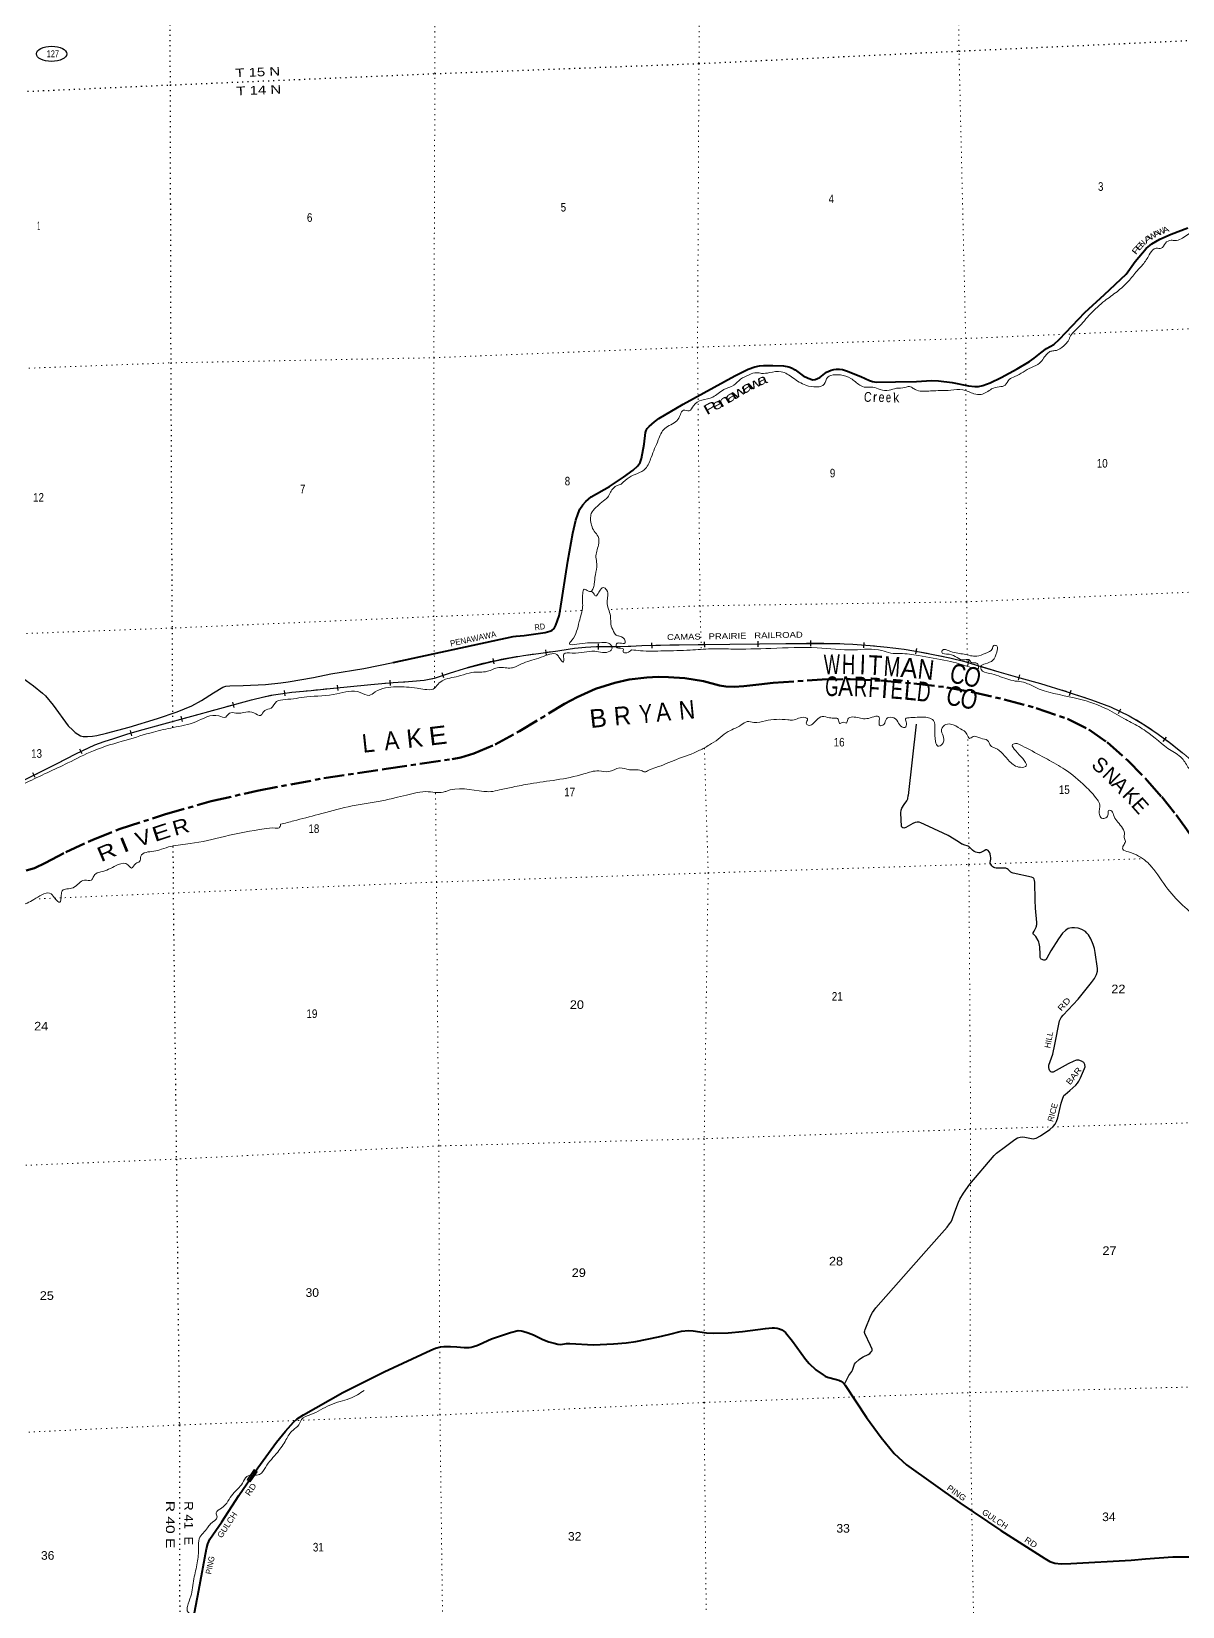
# Model space of a CAD drawing. Header units: feet. Extents: x 751810 to 1010326, y -353855 to -161247.
# Drawn here: x 822929 to 846344, y -295704 to -263666 of the extents above; entities that cross this region are included whole.
import ezdxf
from ezdxf.enums import TextEntityAlignment as Align

# ---------------------------------------------------------------- set-up
doc = ezdxf.new("R2010")
doc.units = ezdxf.units.FT
doc.header["$LTSCALE"] = 70
doc.linetypes.add('DOTTED', pattern=[1.5, 0.3, -1.2])
doc.linetypes.add('LONG_DASH_SHORT_DASH', pattern=[9.9, 6, -1.2, 1.5, -1.2])
for name, color, linetype, lineweight in [('11', 7, 'LONG_DASH_SHORT_DASH', 60), ('17', 7, 'Continuous', 25), ('26', 7, 'Continuous', 40), ('29', 7, 'Continuous', 25), ('34', 7, 'Continuous', 25), ('39', 7, 'Continuous', 13), ('6', 7, 'DOTTED', 25), ('61', 7, 'Continuous', 13), ('7', 7, 'DOTTED', 13)]:
    doc.layers.add(name, color=color, linetype=linetype, lineweight=lineweight)
for name, color, linetype in [('12', 7, 'Continuous'), ('27', 7, 'Continuous'), ('30', 7, 'Continuous'), ('41', 7, 'Continuous')]:
    doc.layers.add(name, color=color, linetype=linetype)

msp = doc.modelspace()

# ---------------------------------------------------------------- linework, layer by layer
at = {"layer": '11'}
for points in [[(822819.25, -280730.64), (822988.94, -280683.31), (823217.54, -280576.65), (823627.58, -280360.91), (824176.64, -280108.4), (824733.24, -279887.21), (825633.49, -279594.63), (826581.21, -279325.01), (827520.8, -279110.77), (828875.7, -278856.42), (830146.73, -278667.39), (831488.36, -278468.19), (831661.72, -278431.31), (831927.04, -278351.98), (832362.14, -278168.26), (832856.47, -277901.04), (833772.8, -277340.32), (834027.77, -277206.62), (834403.16, -277037.4), (834792.82, -276914.21), (835085.08, -276850.57), (835445.23, -276805.48), (835680.44, -276795.79), (835885.14, -276798.95), (836221.22, -276823.46), (836596.96, -276879.7), (836928.37, -276969.36), (837054.94, -276987.81), (837226.47, -276994.85), (837420.73, -276986.03), (837728.06, -276951.15), (838019.28, -276918.53), (839011.65, -276846.13)], [(839011.65, -276846.13), (839582.42, -276841.98), (840205.18, -276870.58), (840880.15, -276926.65), (841549.85, -277007.33), (842047.14, -277097.38), (842715.37, -277251.54), (843363.95, -277428.42), (844006.18, -277646.78), (844437.42, -277864.89), (844810.06, -278125.3), (845230.78, -278494.69), (845634.7, -278910.32), (845920.56, -279234.45), (846215.48, -279600.73), (846428.65, -279889.91), (846670.14, -280248.73), (847066.48, -280884.15), (847375.19, -281438.2), (847691.44, -282003.89), (848622.93, -283419.22), (849001.76, -283944.44), (849601.47, -284606.52), (850100.38, -285124.56)]]:
    msp.add_lwpolyline(points, dxfattribs=at)
at = {"layer": '17'}
msp.add_ellipse((823338.35, -264121.05), major_axis=(309.24, -1), ratio=0.500121, dxfattribs=at)
at = {"layer": '26'}
for points in [[(833380.14, -275890.66), (833474.35, -275867.19), (833516.63, -275849.79), (833559.73, -275807.92), (833598.4, -275739.61), (833661.68, -275554.15), (833684.39, -275444.57), (833840.4, -274443.14), (833942.45, -273868.09), (834004.28, -273607.13), (834049.72, -273470.3), (834049.72, -273470.3), (834087.29, -273381.62), (834142.23, -273295.11), (834203.22, -273228.58), (834315.79, -273132.18), (834688.72, -272918.73), (834972.13, -272729.36), (835170.02, -272589.04), (835266.13, -272503.37), (835309.72, -272436.27), (835338.99, -272353.93), (835391.09, -272061.98), (835422.55, -271823.38), (835432.09, -271785.32), (835456.19, -271741.13), (835494.1, -271697.9), (835603.77, -271602.71), (835688.45, -271539.1), (836185.43, -271244.53), (837235.15, -270673.68), (837510.81, -270537), (837646.39, -270486.28), (837737.42, -270466.81), (837817.54, -270457.73), (838011.97, -270457.11), (838223.79, -270468.65), (838338.58, -270488.94), (838390.64, -270506.05), (838465.73, -270548.38), (838545.55, -270609.28), (838630.02, -270668.52), (838729.25, -270718.68), (838823.33, -270748.38), (838869.04, -270746.55), (838965.18, -270705.6), (839103.83, -270597.12), (839200.14, -270552.59), (839251.91, -270538.31), (839301.33, -270532.47), (839365.56, -270533.14), (839424.61, -270541.84), (839469.3, -270554.81), (839509.93, -270570.52), (839797.72, -270686.17), (839977.24, -270767.03), (840037.47, -270786.21), (840112.1, -270797.91), (840502.51, -270792.67), (840935.49, -270787.49), (841240.02, -270768.33), (841383.67, -270774.56), (841659.57, -270807.85), (841989.34, -270874.57), (842119.09, -270889.8), (842194.53, -270884.95), (842283.46, -270866.09), (842428.29, -270813.84), (842657.49, -270706.23), (842981.81, -270528.87), (843230.18, -270379.19), (843328.43, -270309.1), (843461.12, -270201.39), (843576.58, -270113.48), (843727.86, -270031.98), (843839.68, -269924.55), (844357.25, -269382.37), (844755.88, -269018.92), (845200.96, -268604.51), (845379.57, -268344.88), (845605.41, -268080.88), (845721.23, -267982.67), (845881.24, -267887.15), (846113.61, -267787), (846455.27, -267660.72)], [(830283.69, -276499.96), (832728.29, -275975.84), (832791.57, -275966.46), (832949.54, -275953.82), (833380.14, -275890.66)], [(831052.96, -290486.89), (831151.23, -290450.03), (831250.79, -290424.43), (831318.54, -290416.44), (831450.51, -290415.04), (831585.07, -290418.88), (831730.42, -290436), (831785.02, -290438.5), (831830.9, -290435.98), (831870.8, -290429.2), (831923.25, -290415.86), (831990.78, -290393.38), (832038.85, -290374.38), (832290.2, -290261.95), (832670.25, -290128.84), (832828.1, -290091.85), (832888.94, -290094.18), (832926.67, -290101.41), (833034.95, -290136.5), (833139.25, -290180.22), (833331.9, -290272.48), (833456.23, -290318.73), (833560.53, -290350.4), (833635.48, -290366.33), (833690.75, -290373.28), (833734.18, -290370.31), (833816.02, -290352.65), (833881.23, -290352.28), (834360.17, -290381.59), (834770.98, -290363.43), (835026.67, -290339.54), (835220.01, -290311.49), (835686.61, -290216.31), (835884.52, -290168.94), (836150.53, -290102.42), (836293.39, -290091.68), (836390.2, -290095.18), (836662.06, -290139.92), (836812.75, -290144.13), (837103.35, -290136.67), (837394.96, -290113.59), (837858.91, -290047.98), (837997.65, -290033.84), (838045.46, -290033.9), (838097.71, -290039.86), (838148.12, -290053.46), (838192.84, -290073.8), (838234.56, -290101.74), (838265.59, -290129.34), (838410.81, -290305.92), (838675.53, -290672.19), (838749.95, -290763.26), (838882.26, -290889.49), (839035.65, -290995.06), (839076.97, -291018.71), (839123.72, -291037.94), (839302.93, -291085.91), (839350.25, -291101.81), (839394.65, -291122.63), (839430.87, -291147.1), (839463.31, -291177.49), (839483.38, -291203.11), (839912.73, -291857.41), (840211.48, -292267.06), (840475.9, -292592.57), (840730.29, -292825.42), (841811.32, -293597.49), (842648.33, -294156.63), (843545.38, -294730.24), (843644.15, -294785.58), (843747.44, -294822.51), (843878.09, -294838.46), (844073.41, -294829.71), (845300.83, -294762.79), (845591.34, -294737.16), (846147.41, -294693.54), (846540.04, -294692.46)], [(826182.15, -296150.02), (826330.29, -295368.89), (826487.98, -294533.51), (826513.55, -294431.66), (826555.69, -294332.92), (826800, -293985.05), (827145.88, -293448.74), (827534.17, -292881.61), (827910.06, -292363.09), (828093.35, -292135.19), (828258.75, -291954.3), (828335.66, -291885.95), (828463.37, -291808.02), (829260.5, -291354.05), (830103.41, -290931.78), (831052.96, -290486.89)]]:
    msp.add_lwpolyline(points, dxfattribs=at)
at = {"layer": '29'}
msp.add_line((840923.61, -277756.93), (840766.42, -279204.49), dxfattribs=at)
for points in [[(822081.66, -276496.77), (822145.65, -276538), (822245.43, -276577.06), (822562.11, -276676.89), (822635.86, -276720.3), (822748.65, -276811.44), (822969.89, -276976.38), (823152.09, -277123.96), (823217.16, -277180.38), (823369, -277367.02), (823677, -277788.04), (823768.1, -277879.19), (823820.16, -277926.93), (823872.22, -277961.66), (823928.61, -277992.04), (823980.67, -278005.06), (824067.43, -278009.4), (824171.55, -278000.72), (824258.31, -277987.7), (824457.86, -277939.96), (824913.36, -277818.42), (825494.67, -277640.47), (825893.78, -277505.91)], [(825893.78, -277505.91), (826190.94, -277380.04), (826386.15, -277275.87), (826633.43, -277115.27), (826824.3, -277006.76), (826885.03, -276985.05), (826963.12, -276976.38), (827232.08, -276967.7), (827687.59, -276945.99), (827999.93, -276915.61), (828147.43, -276898.25), (828663.66, -276807.1), (829019.39, -276733.31), (829687.46, -276620.46), (830283.69, -276499.96)], [(841784.58, -280150.56), (841580.12, -280023.59), (841183.14, -279836.93), (841022.61, -279760.96), (840990.07, -279750.11), (840946.68, -279750.11), (840905.46, -279756.62), (840859.91, -279776.15), (840712.39, -279856.46), (840677.68, -279869.48), (840655.99, -279867.31), (840636.46, -279854.29), (840627.79, -279836.93), (840612.6, -279559.11), (840619.11, -279507.01), (840634.3, -279461.43), (840682.02, -279389.81), (840734.08, -279318.18), (840742.76, -279300.82), (840755.78, -279272.6), (840766.42, -279204.49)], [(843345.18, -281336.14), (843337.83, -280966.66), (843336.2, -280933.02), (843326.98, -280905.89), (843317.76, -280892.87), (843305.29, -280882.02), (843270.58, -280868.99), (842899.62, -280788.68), (842876.3, -280781.09), (842854.06, -280766.98), (842823.69, -280736.59), (842797.66, -280713.81), (842773.8, -280697.52), (842748.85, -280687.76), (842704.38, -280682.33), (842611.1, -280682.33), (842550.36, -280684.5), (842525.41, -280680.17), (842502.63, -280671.48), (842487.44, -280660.63), (842463.58, -280636.75), (842441.89, -280605.29), (842434.3, -280582.5), (842433.21, -280571.64), (842441.89, -280500.01), (842442.97, -280470.72), (842439.72, -280441.41), (842430.5, -280396.91), (842422.37, -280374.12), (842408.81, -280350.25), (842387.66, -280328.54), (842366.51, -280315.52), (842354.58, -280314.44), (842346.44, -280315.52), (842307.39, -280332.88), (842244.48, -280365.44), (842222.79, -280373.04), (842198.93, -280374.12), (842168.56, -280369.78), (842138.18, -280358.93), (842107.82, -280343.74), (842075.27, -280319.86), (842018.87, -280263.43), (841999.35, -280246.06), (841986.33, -280237.38), (841895.22, -280209.17), (841866.48, -280199.4), (841858.34, -280196.14), (841784.58, -280150.56)], [(843662.97, -282367.02), (843581.61, -282518.94), (843569.14, -282534.13), (843555.59, -282547.16), (843540.94, -282553.66), (843525.22, -282553.67), (843468.28, -282536.3), (843462.31, -282529.8), (843452.01, -282518.93), (843447.13, -282499.41), (843449.3, -282438.64), (843440.62, -282282.38), (843436.83, -282253.08), (843428.15, -282219.44), (843419.47, -282187.97), (843405.92, -282158.68), (843360.11, -282078.36), (843353.86, -282069.7), (843312.64, -282030.63), (843309.13, -282026.27), (843307.84, -282024.09), (843306.42, -282020.3), (843305.67, -282015.54), (843305.54, -282011.88), (843306.14, -282006.76), (843308.05, -282000.23), (843327.83, -281965.52), (843366.01, -281882.06), (843371.21, -281867.86), (843376.58, -281848.42), (843379.29, -281827.8), (843379.89, -281811.43), (843379.57, -281792.53), (843351.69, -281496.74), (843345.18, -281336.14)], [(844219.34, -283352.32), (844491.57, -283013.76), (844551.22, -282929.13), (844595.69, -282848.82), (844614.13, -282781.55), (844617.38, -282722.95), (844565.32, -282401.74), (844551.22, -282317.11), (844527.36, -282234.64), (844478.56, -282119.61), (844429.75, -282039.31), (844397.22, -282004.59), (844370.1, -281976.37), (844297.44, -281935.14), (844218.26, -281906.92), (844145.6, -281896.07), (844093.54, -281896.07), (844053.41, -281902.58), (844015.45, -281915.6), (843962.31, -281950.33), (843904.82, -282008.93), (843819.14, -282119.61), (843662.97, -282367.02)], [(843642.35, -286002.24), (843712.85, -285941.46), (843750.81, -285895.88), (843780.09, -285839.46), (843807.21, -285761.32), (843876.62, -285466.16), (843908.07, -285366.34), (843921.08, -285329.44), (843933.02, -285309.91), (843955.79, -285288.21), (844054.49, -285205.73), (844171.62, -285099.39), (844210.66, -285058.15), (844236.69, -285019.09), (844271.4, -284949.64), (844352.74, -284763), (844362.5, -284723.93), (844359.25, -284680.53), (844344.07, -284654.49), (844336.47, -284641.46), (844287.67, -284611.08), (844232.35, -284593.72), (844190.06, -284593.72), (844168.37, -284598.06), (844132.57, -284611.08), (844019.78, -284667.51), (843716.1, -284832.45), (843688.99, -284836.79), (843668.38, -284828.11), (843647.78, -284806.41), (843633.68, -284771.68), (843623.92, -284736.96), (843625, -284693.55), (843707.43, -284472.18), (843746.47, -284272.52), (843841.91, -283790.72), (843875.54, -283721.27), (843915.66, -283673.52), (844219.34, -283352.32)], [(841127.24, -288467.68), (841555.67, -287985.86), (841604.47, -287922.91), (841637.01, -287877.33), (841655.45, -287833.94), (841711.84, -287677.68), (841785.59, -287482.36), (841814.88, -287419.41), (841889.71, -287295.71), (842015.52, -287113.41), (842514.41, -286527.44), (842563.22, -286481.85), (842744.34, -286345.14), (842935.22, -286206.24), (842990.53, -286173.67), (843043.67, -286154.15), (843083.8, -286149.8), (843139.11, -286154.15), (843303.97, -286188.88), (843331.08, -286186.69), (843369.04, -286175.86), (843455.8, -286128.11), (843642.35, -286002.24)], [(839468.2, -291182.3), (839556.83, -291006.85), (839617.56, -290924.38), (839633.83, -290894), (839673.96, -290776.81), (839694.56, -290750.76), (839765.06, -290681.32), (839811.69, -290646.59), (839847.48, -290624.89), (839951.6, -290577.15), (839983.05, -290555.44), (840013.42, -290527.23), (840023.72, -290510.95), (840028.6, -290494.67), (840030.22, -290484.91), (840029.68, -290468.63), (839999.32, -290394.85), (839882.19, -290151.78), (839876.77, -290132.24), (839875.69, -290113.79), (839878.94, -290095.35), (839886.53, -290069.31), (840003.66, -289787.18), (840040.54, -289722.07), (840107.77, -289626.58), (841127.24, -288467.68)]]:
    msp.add_lwpolyline(points, dxfattribs=at)
at = {"layer": '34'}
for p, q in [((834466.92, -276233.81), (834466.12, -276123.2)), ((835553.38, -276210.09), (835550.47, -276099.52)), ((836624.46, -276190.9), (836623.43, -276080.29)), ((837710.42, -276181.15), (837708.96, -276070.55)), ((838782.2, -276166.63), (838781.41, -276056.03)), ((839862.2, -276203.63), (839870.86, -276093.36)), ((832344.41, -276530.12), (832318.28, -276422.64)), ((833409.07, -276350.61), (833394.02, -276241.02)), ((840922.3, -276327.36), (840939.98, -276218.18)), ((841974.82, -276560.22), (842006.68, -276454.3)), ((831316.42, -276816.04), (831281.54, -276711.07)), ((843004.97, -276860.79), (843034.99, -276754.33)), ((828086.97, -277179.39), (828074.34, -277069.5)), ((829166.42, -277072.23), (829155.86, -276962.13)), ((830233.4, -276969.01), (830223.35, -276858.86)), ((844042.44, -277172.49), (844077.08, -277067.44)), ((827050.97, -277416.64), (827021.92, -277309.91)), ((845040.82, -277542.06), (845087.93, -277441.98)), ((826003.07, -277700.44), (825973.74, -277593.79)), ((824972.16, -277991.06), (824940.74, -277885)), ((845953.16, -278106.65), (846018.5, -278017.4)), ((823962.63, -278361.32), (823915.17, -278261.4)), ((823005.82, -278842.44), (822956.1, -278743.63))]:
    msp.add_line(p, q, dxfattribs=at)
msp.add_lwpolyline([(822774.9, -278894.61), (823453.66, -278553.01), (823833.76, -278362.08), (824218.35, -278179.42), (824409.66, -278106.41), (824605.07, -278044.84), (824866.81, -277962.61), (825129.78, -277884.68), (825623.81, -277748.1), (826118.01, -277612.21), (826759.77, -277436.6), (827401.81, -277261.86), (827627.43, -277204.65), (827855.6, -277157.83), (828041.58, -277129.65), (828228.31, -277108.19), (828616.24, -277068.69), (829004.27, -277030.32), (829418.36, -276990.58), (829832.46, -276951.12), (830058.06, -276930.19), (830283.7, -276909.59), (830599.8, -276887.44), (830915.6, -276861.52), (831124.68, -276819.47), (831430.33, -276717.89), (831737.66, -276621.44), (832336.73, -276475.8), (832637.83, -276410.22), (832941.29, -276357.63), (833288.85, -276309.36), (833636.41, -276261.65), (833805.58, -276237.15), (833974.92, -276212.88), (834197.21, -276190.15), (834420.42, -276179.54), (834658.6, -276177.82), (834896.7, -276175.64), (835119.57, -276166.72), (835342.5, -276158.4), (835724.17, -276148.37), (836105.89, -276141.25), (836619.34, -276136.34), (837132.78, -276131.57), (837740.61, -276123.54), (838348.43, -276115.14), (838814.74, -276111.8), (839281.09, -276113.86), (839636.64, -276128.51), (839991.74, -276156.42), (840339, -276190), (840685.16, -276233.65), (840995.84, -276283.96), (841304.99, -276342.93), (841611.68, -276407), (841915.54, -276482.65), (842263.12, -276587.2), (842610.18, -276692.73), (843033.16, -276812.01), (843456.26, -276931.21), (843974.47, -277089.84), (844489.55, -277259.65), (844880.64, -277406.3), (845259.51, -277584.68), (845560.6, -277761.19), (845847.76, -277958.57), (846100.78, -278143.83), (846345.65, -278338.73)], dxfattribs=at)
at = {"layer": '34', "lineweight": 13}
msp.add_spline([(818478.12, -281746.02), (818717.25, -281592.39), (819292.21, -281189.36), (819862.55, -280762.29), (820394.08, -280310.02), (821005.96, -279855.73), (821638.06, -279487.51), (822098.27, -279240.38), (823454.15, -278553.99), (824218.78, -278180.43), (824605.4, -278045.89), (825130.08, -277885.74), (826118.3, -277613.27), (827402.09, -277262.92), (827855.79, -277158.91), (828228.43, -277109.28), (829004.38, -277031.41), (829832.56, -276952.22), (830283.79, -276910.69), (830915.75, -276862.61), (831737.95, -276622.5), (832941.46, -276358.72), (833636.56, -276262.74), (833975.05, -276213.97), (834420.45, -276180.64), (834896.73, -276176.74), (835342.53, -276159.5), (836105.91, -276142.35), (837132.79, -276132.67), (838348.44, -276116.24), (839281.06, -276114.96), (839991.64, -276157.52), (840685, -276234.74), (841304.77, -276344.01), (841915.25, -276483.71), (842609.87, -276693.79), (843455.95, -276932.27), (844489.18, -277260.69), (845259, -277585.65), (845847.12, -277959.47), (846344.95, -278339.58), (846856.37, -278781.77), (847499.09, -279331.4), (847989.06, -279800.31), (848409.98, -280240.74), (848775.11, -280700.7), (849049.22, -281056.23), (849460.43, -281591.54), (849721.37, -281983.64), (849957.41, -282344.15), (849959.62, -282352.15)], degree=3, dxfattribs=at)
at = {"layer": '39'}
for points in [[(849441.62, -267128.04), (849274.09, -267135.89), (849079.19, -267138.77), (848811.31, -267197.85), (848585.36, -267245.8), (848410.1, -267230.07), (848282.36, -267184.95), (848086.59, -267234.16), (847799.79, -267422.57), (847641.13, -267509.11), (847486.21, -267502.93), (847298.8, -267483.48), (847142.51, -267503.51), (846994.26, -267523.34), (846888.44, -267552.17), (846430.53, -267811.32), (846189.95, -267918.03), (846115.43, -267911.85), (845996.3, -267971.21), (845908.44, -268076.1), (845809.91, -268074.55), (845766.06, -268089.75), (845668.51, -268208.97), (845538.69, -268405.52), (845421.25, -268533.3), (845239.71, -268751.28), (845011.66, -268958.35), (844762.98, -269143.79), (844472.05, -269408.81), (844221.64, -269686.91), (844053.65, -269884.41), (844030.84, -269937.34), (843962.72, -270027.64), (843806.76, -270142.29), (843746.85, -270157.89), (843668.76, -270169.92), (843593.62, -270220.13), (843519.47, -270310.58), (843437.49, -270409.28), (843268.83, -270498.08), (842935.73, -270683.62), (842820.67, -270744.9), (842735.06, -270859.8), (842617.34, -270894.97), (842461.6, -270937.14), (842358.74, -271004.15), (842247.24, -271047.22), (842102.21, -271034.75), (841877.1, -270953.83), (841630.07, -270962.05), (841218.37, -270976.41), (840938.66, -270963.3), (840867.36, -270924.82), (840788.07, -270888.56), (840698.12, -270908.94), (840523.61, -270923.39), (840375.85, -270963.34), (840192.56, -270947.81), (840044.68, -270901.19), (839897.99, -270902.86), (839780.38, -270861.51), (839600.08, -270723.09), (839385.26, -270651.97), (839190.61, -270664.92), (839125.22, -270702.8), (839056.28, -270841.44), (838906.87, -270895.53), (838680.89, -270860.94), (838417.93, -270712.51), (838179.62, -270585.6), (837944.94, -270605.59), (837782.48, -270619.74), (837683.66, -270606.11), (837529.92, -270648.23), (837353.28, -270739.24), (837215.55, -270859.48), (837012.8, -270951.14), (836787.38, -271101.77), (836563.79, -271163.76), (836393.77, -271278.77), (836307.87, -271381.6), (836191.01, -271370.44), (836128.87, -271458.57), (836055.62, -271585.24), (835810.26, -271742.41), (835679.33, -271975.23), (835535.31, -272329.18), (835418.35, -272557.62), (835253.96, -272656.38), (835089.12, -272737.02), (834923.61, -272872.05)], [(834923.61, -272872.05), (834772.69, -272946.31), (834650.81, -273138.63), (834530.71, -273240.31), (834412.82, -273349.98), (834317.37, -273473.18), (834301.88, -273578.26), (834378.45, -273830.03), (834455.56, -273940.85), (834461.79, -274111.83), (834411.66, -274360.74), (834429.1, -274497.21), (834400.37, -274717.4), (834374.97, -274909.31), (834356.97, -274994.32), (834312.94, -275060.34)], [(818481.08, -281847.69), (818618.19, -281731.79), (818869.72, -281580.5), (819175.76, -281357.38), (819644.78, -281059.7), (819989.5, -280775.21), (820328.5, -280502.94), (820610.53, -280284.45), (821150.59, -279852.1), (821457.97, -279683.31), (821895.88, -279509.22), (822250.03, -279280.87), (822830.64, -278944.14), (823668.99, -278544.57), (824187.47, -278295.98), (824857.49, -278079.83), (825408.23, -277917.01), (825811.96, -277824.32), (826273.45, -277710.05), (826740.82, -277589.59), (826880.02, -277610.25), (826954.52, -277533.88), (827085.09, -277530.61), (827291.69, -277513.34), (827452.74, -277523.39), (827590.78, -277578.31), (827672.76, -277479.61), (827802.14, -277428.04), (827915.52, -277298.34), (828087.32, -277255.78), (828530.22, -277202.37), (829143.71, -277138.65), (829617.38, -277110.64), (829797.75, -277170.54), (829918.65, -277101.07), (830131.7, -277019.21), (830561.37, -277000.36), (830773.04, -277025.25), (830928.36, -277047.52), (831101.07, -277041.17), (831199.12, -276942.07), (831313.69, -276860.67), (831659.17, -276769.44), (831888.73, -276705.29), (832205.72, -276681.22), (832434.94, -276602.98), (832692.46, -276612.62), (832774.27, -276588.42), (832939.26, -276513.81), (833298.1, -276394.06), (833616.4, -276341.77), (833657.82, -276391.07), (833748.79, -276493.48), (833757.1, -276422.8), (833758.83, -276330.14), (833929.18, -276309.76), (834386.58, -276274.11), (834696.03, -276270.37), (834737.12, -276225.04), (834723.33, -276154.92), (834665.84, -276106.02), (834483.48, -276101.81), (834191.47, -276105.86), (833875.99, -276109.75), (833920.75, -276050.24), (834072.16, -275669.93), (834141.03, -275366.19), (834142.46, -275098.37), (834174.52, -275013), (834259.83, -275049.11), (834342.74, -275069.18), (834404.99, -275148.15), (834473.41, -275069.92), (834563.52, -274975.04), (834629.1, -275025.75), (834639.23, -275273.14), (834706.45, -275553.33), (834723.73, -275764.3), (834791.49, -275903.54), (834820.7, -275947.1), (834893.52, -275965.41), (835004.57, -276067.32), (835003.41, -276101.57), (834901.01, -276106.16), (834833.06, -276121.96), (834830.74, -276190.47), (834889.54, -276211.15), (834974.6, -276237.2), (834963.69, -276283.78), (835042.53, -276301.93), (835133.54, -276243.27)], [(835133.54, -276243.27), (835316.94, -276262.83), (835789.35, -276265.06), (836327.65, -276249.53), (836755.12, -276222.69), (837158.47, -276227.43), (837970.97, -276214.3), (838913.43, -276204.73), (839658.12, -276244.42), (840227.3, -276258.32), (840411.54, -276312.08), (840602.67, -276319.36), (840971.56, -276362.45), (841561.11, -276468.45), (842079.43, -276620.53), (842182.23, -276632.04), (842186.26, -276551.41), (842136.96, -276508.35), (842029.95, -276488.89), (842012.98, -276453.07), (841914.35, -276447.5), (841593.94, -276332.72), (841448.16, -276290.08), (841453.39, -276257.73), (841628.7, -276275.47), (841901.48, -276333.05), (842159.74, -276372.88), (842331.2, -276316.22), (842475.51, -276217.97), (842508.11, -276154.73), (842564.66, -276165.4), (842563.82, -276294.27), (842487.45, -276457.27), (842330.4, -276527.65), (842239.39, -276586.31), (842248.81, -276642.45), (842415.62, -276722.83), (842770.14, -276834.73), (842940.07, -276878.78), (843107.49, -276902.77), (843333, -276999.79), (844140.47, -277221.12), (844766.7, -277428.89), (845151.82, -277640.69), (845302.61, -277723.48), (845598.31, -277895.25), (846114.71, -278295.03), (846356.32, -278474.2), (846495.93, -278674.05), (846620.95, -278771.58), (846691.98, -278880.53), (846854.17, -278936.86), (847018.06, -279061.6), (847130.31, -279211.81), (847177.63, -279337.46), (847357.89, -279473.87), (847474.4, -279634.03), (847524.93, -279807.93), (847609.51, -279976.95), (847870.02, -280270.41), (848087.41, -280526.69), (848153.73, -280770.66), (848261.5, -280983.39), (848348.11, -281071.82), (848453.51, -281107.43), (848451.68, -281196.06), (848427.88, -281371.83), (848568.51, -281694.47), (848750.47, -282062.38), (848967.2, -282292.51), (849109.83, -282288.93), (849119.1, -282175.94), (849197.56, -282097.46), (849275.03, -282141.83), (849247.54, -282249.23), (849137.51, -282433.2), (849057.64, -282535.87), (849082.62, -282652.02), (849227.01, -282801.42), (849450.52, -283061.58), (849582.56, -283199.2), (849613.55, -283395.74), (849785.18, -283671.29), (849917.37, -283814.95), (850066.09, -283900.9)], [(827997.25, -279792.92), (828262.88, -279723.84), (828762.14, -279592.51), (829373.34, -279436.22), (830019.74, -279321.33), (830317.65, -279257.48), (830557.41, -279199.11), (831001.92, -279129.56), (831347.57, -279126.92), (831357.52, -279122.64), (832131.39, -279123.34), (832270.2, -279127.91), (832448.23, -279093.24), (832720.18, -279036.07), (833072.28, -278968.84), (833608.99, -278888.92), (834166.8, -278768.21), (834470.79, -278706.21), (834672.17, -278721.29), (834895.46, -278647.23), (835093.31, -278682.53), (835330.9, -278698.71), (835407.98, -278726.97), (835475.63, -278699.1), (835630.92, -278638.82), (836052.95, -278473.19), (836520.73, -278288.29), (836719.03, -278178.62), (836901.1, -278063.31), (837062.64, -277930.39), (837368.26, -277771.71), (837489.15, -277702.23), (837626.25, -277718.93), (837858.67, -277688.93), (838318.43, -277667.32), (838411.03, -277673.04), (838665.05, -277622.37), (838718.22, -277659.29), (838688.02, -277738.57), (838729.19, -277777.81), (838899.46, -277672.86), (839016.28, -277601.47), (839159.6, -277626.06), (839282.39, -277633.04), (839339.13, -277651.75), (839367.43, -277739.63), (839457.33, -277717.24), (839507.99, -277734.09), (839536.24, -277656.87), (839629.56, -277610.23), (839887.72, -277646.03), (840027.69, -277616.34), (840164.04, -277602.85), (840172.75, -277711.36), (840180.47, -277779.62), (840268.45, -277761.3), (840319.86, -277645.25), (840435.77, -277618.18), (840552.51, -277705.85), (840633.53, -277812.54), (840696.1, -277823.05), (840730.12, -277735.62), (840707.9, -277649.6), (840815.77, -277622.73), (840982.35, -277612.5), (841173.63, -277625.82), (841277.47, -277679.59), (841306.25, -277868.13), (841320.25, -278109.39), (841368.79, -278202.8), (841456.28, -278164.36), (841484.99, -278024.71), (841441.73, -277900.97), (841502.98, -277776.61), (841627.03, -277753.36), (841828.43, -277850.99), (841957.72, -277958.48), (842010.13, -278045.75), (842083.56, -278007.67), (842239.22, -278044.03), (842378.97, -278086.83), (842439.86, -278192.01), (842533.56, -278242), (842689.26, -278360.91), (842827.67, -278512.47), (843045.75, -278633.84), (843165.62, -278604.65), (843093.6, -278455.46), (842951.06, -278299.98), (842883.55, -278170.8), (842981.44, -278146.19)], [(842981.44, -278146.19), (843178.87, -278245.93), (843594.48, -278471.07), (843949.27, -278675.58), (844363.75, -279017.52), (844611.76, -279293.17), (844662.65, -279400.62), (844654.9, -279493.43), (844655.32, -279592.07), (844699.45, -279669.49), (844787.68, -279661.23), (844830.09, -279587.68), (844840.35, -279514.94), (844886.45, -279509.76), (844938.86, -279597.03), (845101.56, -279836.57), (845163.29, -279975.96), (845155.39, -280062.74), (845181.48, -280142.62), (845141.29, -280224.16), (845129.02, -280296.95), (845247.02, -280354.39), (845452.09, -280437.83), (845607.54, -280546.68), (845712.72, -280654.78), (846045.66, -281113.53), (846390.32, -281477.35), (846746.39, -281814.72), (847029.6, -282131.77), (847181.68, -282266.87), (847228.5, -282372.41), (847325.5, -282474.67), (847398.05, -282563.45), (847425.3, -282609.08), (847495.74, -282693.89), (847576.82, -282802.59), (847765.43, -283033.42), (847914.94, -283226.98), (848029.84, -283403.29), (848205.66, -283604.24), (848298.37, -283777.08), (848405.14, -283949.57), (848512.38, -284059.62), (848626.52, -284123.2), (848686.29, -284264.65), (848806.83, -284424.71), (849047.5, -284728.73), (849197.1, -284926.32), (849358.36, -285107.5), (849507.52, -285286.98), (849786.73, -285523.59), (849939.45, -285684.85), (850139.61, -285884)], [(818591.16, -284910.39), (818637.72, -284962.82), (818657.84, -285044.87), (818688.67, -285072.28), (818820.97, -284976.34), (818964.98, -285029.1), (819034.82, -285089.76), (819140.77, -285147.5), (819212.6, -285288.65), (819283.28, -285383.52), (819336.94, -285277.48), (819341.37, -285049.85), (819242.31, -284945.63), (819132.3, -284885.97), (819078.58, -284826.92), (819109.47, -284775.81), (819187.47, -284759.76), (819196.47, -284717.25), (819127.18, -284678.72), (819063.36, -284617.91), (819011.9, -284568.86), (818959.6, -284648.7), (818881.24, -284731.2), (818818.07, -284696.55), (818794.34, -284630.7), (818958.1, -284425.25), (819273.41, -284089.15), (819426.96, -283958.44), (819518.37, -283915.88), (819529.23, -283867.29), (819448.13, -283839.12), (819431.17, -283803.31), (819522.9, -283692.28), (819828.12, -283517.5), (820009.62, -283460.59), (820132.06, -283453.49), (820182.57, -283301.22), (820337.56, -283228.87), (820492.48, -283071.96), (820671.54, -282916.46), (820821.68, -282810.01), (820934.83, -282752.8), (821013.42, -282760.9), (821050.32, -282627.08), (821121.04, -282560.88), (821255.55, -282472.94), (821375.65, -282371.26), (821531.16, -282238.5), (821670.08, -282166.56), (821767.84, -282055.38), (821857.39, -282018.9), (821904.2, -281961.35), (821978.63, -281963.51), (822060.01, -281840.66), (822164.07, -281821.94), (822237.6, -281787.88), (822305.57, -281691.54), (822490.95, -281628.5), (822576.36, -281668.63), (822624.59, -281586.89), (822595.27, -281539.3), (822595.84, -281480.9), (822723.21, -281429.38), (823015.41, -281297.21), (823328.7, -281204.78), (823422.03, -281321.23), (823503.87, -281379.57), (823534.54, -281237.86), (823556.36, -281144.7), (823773.97, -281084.87), (824009.34, -280929.97), (824147.94, -280926.49), (824184.72, -280869.19), (824235.3, -280801.48), (824378.84, -280753.58), (824694.95, -280612.76), (824892.01, -280615.86), (824962, -280682.56), (825050.11, -280587.73), (825129.57, -280549.49), (825155.05, -280442.14), (825419.88, -280340.86), (825575.62, -280298.7), (825761.14, -280241.69), (826159.75, -280185.37), (826855.62, -280039.04), (827663.83, -279883.85), (827886.6, -279870.2), (827964.89, -279866.22), (827997.25, -279792.92)], [(829694.81, -291307.28), (829560.35, -291397.23), (829401.44, -291473.71), (829207.98, -291534.94), (829000.71, -291606.59), (828609.5, -291799.63), (828421.06, -291901.01), (828367.49, -292011.08), (828249.45, -292114.71), (828106.61, -292314.53), (827937.58, -292563.26), (827686.51, -292874.17), (827569.68, -293015.95), (827308.68, -293060.72), (827220.9, -293195.57), (827025.35, -293415.91), (826926.43, -293561.35), (826797.23, -293701.51), (826687.08, -293798.9), (826703.13, -293879.04), (826571.97, -294021.26), (826511.74, -294105.32), (826342.29, -294325.01), (826326.83, -294512.64), (826302.15, -294815.27), (826233.82, -295141.15), (826170.25, -295497.11), (826100.95, -295702.2), (826099.17, -295792.85), (826208.17, -295892.8), (826275.68, -296021.97), (826286.53, -296217), (826264.03, -296445.08), (826171.58, -296608.48), (826073.04, -296850.55), (826019.29, -297115.65), (826103.31, -297506.16), (826145.99, -297768.84), (826215.11, -297881.87), (826345.06, -297934.99), (826432.66, -298063.66), (826475.95, -298269.95), (826510.34, -298522.78), (826509.83, -298746.28), (826407.74, -298926.02), (826348.1, -299034.23), (826309.9, -299196.27), (826269.06, -299414.74), (826238.5, -299723.56), (826255.85, -299856.01), (826337, -300049.27), (826347.75, -300240.28), (826312.13, -300506.94), (826393.59, -300712.28), (826423.46, -300945.08), (826509.95, -301110.02), (826634.85, -301284.07), (826573.43, -301482.92), (826470.85, -301805.63), (826423.15, -301990.05), (826448.34, -302277.34), (826421.02, -302473.32), (826353.2, -302575.7), (826321.59, -302679.17), (826394.68, -302790.09), (826515.11, -302946.13), (826628.59, -303227.17), (826630.84, -303480.8), (826580.16, -303707.58), (826633.46, -303831.07), (826660.7, -303957.23), (826570.96, -304148.74), (826554.13, -304362.59), (826401.75, -304622.12), (826243.02, -304787.18), (826187.06, -304894.21), (826197.03, -304932.1)]]:
    msp.add_spline(points, degree=3, dxfattribs=at)
at = {"layer": '6'}
for points in [[(825729.47, -259955.25), (825748.27, -264752.83), (825761.33, -270406.17), (825788.11, -275801.44), (825796.6, -277824.83)], [(817882.96, -265119.22), (820331.25, -264995.57), (825748.27, -264752.83), (831135.46, -264522.93), (836507.18, -264317.57), (841797.31, -264063.92), (847236.28, -263814.6), (849316.13, -263712.32)], [(825806.74, -280241.14), (825810.73, -281190.77), (825876.12, -286603.2), (825937.4, -292011.7), (825946.57, -297345), (825993.09, -302725.68), (826039.04, -305730.32)]]:
    msp.add_lwpolyline(points, dxfattribs=at)
at = {"layer": '61'}
for p, q in [((827318.63, -293125.35), (827461.84, -292920.43)), ((827461.84, -292920.43), (827523.31, -292963.39))]:
    msp.add_line(p, q, dxfattribs=at)
msp.add_lwpolyline([(827523.31, -292963.39), (827380.11, -293168.31), (827318.63, -293125.35)], dxfattribs=at)
msp.add_lwpolyline([(827329.76, -293123.37), (827463.81, -292931.56), (827512.17, -292965.36), (827378.13, -293157.17)], close=True, dxfattribs=at)
at = {"layer": '7'}
msp.add_line((841964.77, -276585.31), (841963.66, -276455.21), dxfattribs=at)
for points in [[(841962.7, -276342.98), (841953.52, -275266.65), (841933.76, -269911.47), (841797.31, -264063.92), (841748.96, -259370.84)], [(831130, -277010.38), (831116.9, -275566.96), (831115.45, -270301.92), (831135.46, -264522.93), (831138.57, -259759.18)], [(836550.74, -259561.71), (836507.18, -264317.57), (836478.83, -270084.69), (836528.5, -275348.52), (836555.83, -276240.94)], [(818082.33, -270691.55), (820357.42, -270610.32), (825761.33, -270406.17), (831115.45, -270301.92), (836478.83, -270084.69), (841933.76, -269911.47), (847361.02, -269676.53), (849533.3, -269557.01)], [(849731.86, -274900.81), (847408.96, -275033.02), (841953.52, -275266.65), (836528.5, -275348.52), (834678.6, -275423.19)], [(834120.21, -275445.73), (831116.9, -275566.96), (825788.11, -275801.44), (820418.25, -276000.71), (818275.37, -276086.71)], [(842239.42, -305140.19), (842214.2, -302167.35), (842107.26, -296782.14), (842019.37, -291354.18), (842033.71, -285996.13), (841999.09, -280609.1), (841976.81, -277997.56)], [(836617.26, -278246.58), (836694.93, -280782.56), (836613.43, -286188.61), (836611.35, -291554.4), (836666.65, -296965.07), (836725.14, -302260.89), (836771.01, -305340.67)], [(831423.18, -305535.46), (831377.51, -302546.18), (831306.98, -297170.12), (831238.81, -291808.1), (831214.16, -286336.27), (831165.93, -280967.71), (831149.31, -279137.29)], [(822980.6, -281312.86), (825810.73, -281190.77), (831165.93, -280967.71), (836694.93, -280782.56), (841999.09, -280609.1), (845521.76, -280493.4)], [(849972.4, -285721.82), (847497.02, -285836.79), (842033.71, -285996.13), (836613.43, -286188.61), (831214.16, -286336.27), (825876.12, -286603.2), (820514.84, -286824.4), (819229.63, -286880.26)], [(818855.83, -292310.33), (820564.87, -292265.4), (825937.4, -292011.7), (831238.81, -291808.1), (836611.35, -291554.4), (842019.37, -291354.18), (847453.05, -291215.72), (850333.93, -291104.58)]]:
    msp.add_lwpolyline(points, dxfattribs=at)

# ---------------------------------------------------------------- texts
at = {"layer": '12'}
for s, rotation, width, p in [('W', 1.535, 0.65, (839219.09, -276738.67)), ('H', 358.816, 0.7, (839546.96, -276739.62)), ('I', 357.816, 0.85, (839831.77, -276745.07)), ('T', 357.081, 0.85, (840083.05, -276757.04)), ('M', 356.237, 0.75, (840421.81, -276783.15)), ('A', 354.883, 0.95, (840766.99, -276809.85)), ('N', 353.64, 0.85, (841105.05, -276841.26)), ('G', 357.883, 0.65, (839204.28, -277184.26)), ('A', 359.535, 0.85, (839488.45, -277182.91)), ('R', 358.816, 0.7, (839791.64, -277191.87)), ('F', 356.581, 0.7, (840059.16, -277209.64)), ('C', 348.908, 0.8, (841737.97, -276931.12)), ('O', 346.924, 0.8, (842026.5, -276988.86)), ('I', 356.081, 0.95, (840274.56, -277223.62)), ('E', 355.737, 0.7, (840519.21, -277241.62)), ('L', 354.883, 0.9, (840797.88, -277266.21)), ('D', 353.64, 0.7, (841061.19, -277293.96)), ('C', 348.908, 0.8, (841665.95, -277379.69)), ('O', 346.924, 0.8, (841956.95, -277436.3))]:
    msp.add_text(s, height=400, rotation=rotation, dxfattribs=dict(at, width=width)).set_placement(p, align=Align.CENTER)
at = {"layer": '17', "width": 0.8}
msp.add_text('127', height=140, dxfattribs=at).set_placement((823364.4, -264189.36), align=Align.CENTER)
at = {"layer": '27'}
for s, rotation, width, p in [('A', 38.398, 1.65, (845672.99, -267931.04)), ('W', 34.804, 1.15, (845762.07, -267873.19)), ('A', 29.01, 1.35, (845842.05, -267829.95)), ('W', 25.373, 0.95, (845933.66, -267786.58)), ('A', 22.828, 1.2, (846022.82, -267751.86)), ('P', 51.441, 1.6, (845444.96, -268149.28)), ('E', 49.441, 1.65, (845516.92, -268072.4))]:
    msp.add_text(s, height=120, rotation=rotation, dxfattribs=dict(at, width=width)).set_placement(p, align=Align.CENTER)
msp.add_text('N', height=120, rotation=45.058, dxfattribs=at).set_placement((845567.51, -268020.4), align=Align.CENTER)
for s, rotation, width, p in [('RD', 8.345, 0.9, (833171.91, -275850.45)), ('RD', 55.847, 1.15, (827364.38, -293466.97)), ('PING', 324.71, 1.1, (841537.92, -293318.8)), ('GULCH', 56.546, 1.05, (826798.65, -294322.79)), ('GULCH', 326.321, 1.05, (842253.23, -293814.14)), ('RD', 326.974, 1.15, (843117.02, -294376.47)), ('PING', 78.889, 0.95, (826585.55, -295057.43))]:
    msp.add_text(s, height=120, rotation=rotation, dxfattribs=dict(at, width=width)).set_placement(p)
msp.add_text('PENAWAWA', height=120, rotation=12.101, dxfattribs=at).set_placement((831459.86, -276176.2))
at = {"layer": '30'}
for s, rotation, width, p in [('RD', 47.899, 1.3, (843878.56, -283605.28)), ('BAR', 51.582, 1.2, (844056.52, -285105.08))]:
    msp.add_text(s, height=120, rotation=rotation, dxfattribs=dict(at, width=width)).set_placement(p)
for s, rotation, p in [('HILL', 79.254, (843652.18, -284354.1)), ('RICE', 74.592, (843708.94, -285853.43))]:
    msp.add_text(s, height=120, rotation=rotation, dxfattribs=at).set_placement(p)
at = {"layer": '34', "width": 1.2}
msp.add_text('CAMAS   PRAIRIE   RAILROAD', height=120, rotation=1.069, dxfattribs=at).set_placement((835859.06, -276045.84))
at = {"layer": '41'}
for s, height, rotation, width, p in [('w', 200, 25.701, 1.4, (837682.22, -270910.41)), ('a', 200, 21.698, 1.35, (837824.34, -270842.72)), ('a', 200, 29.974, 1.6, (837200.69, -271176.57)), ('w', 200, 29.974, 1.5, (837369.65, -271076.15)), ('a', 200, 32.683, 1.65, (837524.35, -270985.28)), ('C', 200, 355.049, 0.8, (839933.09, -271198.83)), ('k', 200, 2.736, 0.9, (840524.16, -271212)), ('P', 200, 29.036, 1.55, (836787.46, -271407.04)), ('e', 200, 28.797, 1.45, (836923.32, -271336.86)), ('n', 200, 31.545, 1.65, (837060.77, -271259.51)), ('e', 200, 357.065, 0.8, (840217.37, -271202.12)), ('e', 200, 359.76, 0.7, (840363.11, -271207.4)), ('B', 375, 6.352, 1.05, (834477.38, -277817.74)), ('R', 375, 5.079, 0.95, (834965.52, -277770.53)), ('Y', 375, 4.953, 0.8, (835443.17, -277729.32)), ('A', 375, 5.397, 0.9, (835798.02, -277692.09)), ('N', 375, 5.753, 0.9, (836280.62, -277651.36)), ('L', 375, 6.079, 0.9, (829799.76, -278325.31)), ('A', 375, 5.953, 0.9, (830271.93, -278275.69)), ('E', 375, 6.753, 1.1, (831217.62, -278170.5)), ('R', 300, 15.755, 1.15, (826006.4, -279986)), ('V', 300, 19.208, 1.15, (825251.27, -280209.09)), ('E', 300, 18.057, 1.35, (825610.56, -280098.13)), ('R', 300, 23.123, 1.3, (824516.28, -280492.38)), ('I', 300, 22.275, 1.5, (824875.41, -280347.92))]:
    msp.add_text(s, height=height, rotation=rotation, dxfattribs=dict(at, width=width)).set_placement(p, align=Align.CENTER)
for s, height, rotation, p in [('r', 200, 357.673, (840085.79, -271200.74)), ('K', 375, 6.397, (830745.05, -278224.89)), ('S', 300, 319.041, (844570.96, -278700.78)), ('N', 300, 315.613, (844794.43, -278910.16)), ('A', 300, 313.637, (844971.62, -279091.65)), ('K', 300, 313.637, (845192.04, -279310.23)), ('E', 300, 311.519, (845371.65, -279512.38))]:
    msp.add_text(s, height=height, rotation=rotation, dxfattribs=at).set_placement(p, align=Align.CENTER)
at = {"layer": '6'}
for s, rotation, width, p in [('T 15 N', 2.444, 1.3, (827078.86, -264598.13)), ('T 14 N', 2.444, 1.3, (827099.72, -264965.33)), ('R 40 E', 270.099, 1.35, (825664.83, -293556.02)), ('R 41  E', 270.099, 1.15, (826039.82, -293561.25))]:
    msp.add_text(s, height=175, rotation=rotation, dxfattribs=dict(at, width=width)).set_placement(p)
at = {"layer": '7'}
for s, width, p in [('3', 0.85, (844624.34, -266907.37)), ('5', 0.85, (833694.76, -267328.18)), ('4', 0.85, (839145.14, -267156.98)), ('6', 0.85, (828532.62, -267537.93)), ('1', 0.4, (823044.87, -267705.98)), ('9', 0.85, (839169.82, -272736.37)), ('10', 0.85, (844599.8, -272536.9)), ('7', 0.85, (828391.67, -273058.27)), ('8', 0.85, (833776.56, -272898.84)), ('12', 0.85, (822961.54, -273231.03)), ('16', 0.85, (839248.81, -278209.57)), ('13', 0.85, (822921.83, -278440.13)), ('17', 0.85, (833765.84, -279225.61)), ('15', 0.85, (843828.57, -279176.7)), ('18', 0.85, (828562.99, -279970.22)), ('21', 0.85, (839210.12, -283381.17)), ('22', 1.1, (844896.13, -283229.69)), ('20', 1.1, (833881.02, -283548.56)), ('24', 1.1, (822983.72, -283986.61)), ('19', 0.85, (828523.13, -283732.58)), ('28', 1.1, (839152.14, -288767.17)), ('27', 1.1, (844715.28, -288552.63)), ('29', 1.1, (833919.89, -289001.21)), ('25', 1.1, (823098.03, -289466.57)), ('30', 1.05, (828504.68, -289405.62)), ('34', 1.05, (844709.79, -293967.03)), ('33', 1.05, (839303.41, -294201.6)), ('31', 0.85, (828653.48, -294584.94)), ('32', 1.05, (833842.53, -294365.11)), ('36', 1.05, (823121.83, -294753))]:
    msp.add_text(s, height=175, dxfattribs=dict(at, width=width)).set_placement(p)

doc.saveas('drawing.dxf')
